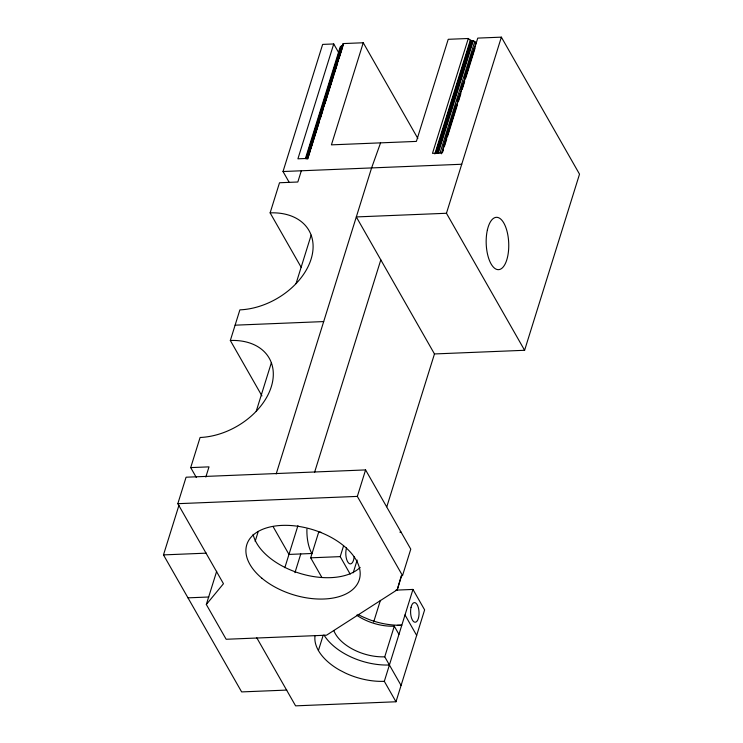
<?xml version="1.0" encoding="UTF-8"?>
<svg xmlns="http://www.w3.org/2000/svg" width="743" height="743" viewBox="0 0 743 743"><rect width="100%" height="100%" fill="white"/><g stroke="black" fill="none" stroke-linecap="round" stroke-linejoin="round"><path stroke-width="1.11" d="M343.127 45.351L343.173 43.577L363.253 42.76L417.845 138.467M397.245 589.766L401.341 575.667L402.52 575.621L410.777 549.142L365.584 469.92L186.075 477.21L177.818 503.689L223.467 583.719L206.322 604.496L226.151 639.268L326.539 635.191L397.245 589.766L401.573 575.881M286.798 690.08L241.633 691.909L163.479 554.9L178.952 505.296M196.366 477.535L190.7 467.607L200.09 437.488A62.18 43.196 -29.7 0 0 271.306 386.713A62.18 43.196 -29.7 0 0 230.33 340.489L239.887 309.859A62.18 43.196 -29.7 0 0 311.103 259.084A62.18 43.196 -29.7 0 0 270.127 212.869L279.517 182.75L297.822 182.007L301.324 170.779M289.25 182.444L283.018 171.522L322.648 44.404L333.728 43.958L338.901 53.022M333.728 43.958L297.915 158.816L307.361 158.435L343.173 43.577M205.82 477.071L209.006 466.864L190.7 467.607M305.457 158.435L340.229 46.893L342.894 45.574L307.778 158.231M305.902 158.826L341.028 46.168M306.357 158.788L341.483 46.131M306.775 158.705L341.901 46.047M307.156 158.584L342.282 45.927M307.491 158.426L342.616 45.769M307.658 159.104L310.072 151.377M310.76 149.167L319.026 122.66M320.4 118.248L322.806 110.512M324.877 103.89L333.83 75.173M334.517 72.963L337.619 63.025M338.994 58.604L342.783 46.456M363.253 42.76L331.415 144.857L416.386 141.402L448.224 39.305L468.294 38.497L470.328 40.187L474.805 41.432L475.901 43.354L441.472 153.801M256.233 411.26L271.353 362.77M296.03 283.64L311.15 235.141M206.322 604.496L216.668 571.311M255.165 541.35L258.267 531.394M276.182 473.941L371.593 167.927L380.574 142.86M284.829 567.698L297.943 525.635M314.521 472.483L380.806 259.874M294.943 572.686L300.776 553.944M468.294 38.497L432.482 153.355L441.936 152.965L477.749 38.107L501.367 37.15L579.521 174.168L524.604 350.287L434.469 353.947L356.315 216.928L446.45 213.269L524.604 350.287M434.859 153.94L470.328 40.187M435.667 153.039L470.793 40.382M436.16 153.197L471.285 40.549M436.652 153.327L471.777 40.67M321.793 577.302L310.685 557.826L318.636 532.294L320.911 532.211M437.153 153.411L472.279 40.754M437.646 153.448L472.762 40.8M438.119 153.457L473.235 40.8M440.023 152.974L474.805 41.432M446.181 136.851L448.586 129.115M449.97 124.694L453.063 114.756M453.759 112.546L456.165 104.819M457.196 101.503L458.236 98.187M460.985 89.355L462.713 83.838M464.774 77.207L467.189 69.48M467.876 67.269L472.353 52.911M443.144 147.281L453.128 115.249M453.824 113.038L456.23 105.311M457.604 100.89L460.019 93.163M461.05 89.847L463.808 81.015M464.839 77.699L467.254 69.972M467.941 67.762L471.034 57.824M471.731 55.614L474.136 47.877L474.991 48.369L465.694 78.182M442.624 152.185L443.311 149.975M444.342 146.659L446.757 138.932M447.444 136.721L457.428 104.689M458.459 101.382L460.874 93.646M462.248 89.234L464.663 81.498M402.52 575.621L357.337 496.398L365.584 469.92M446.45 213.269L501.367 37.15M350.204 574.153L340.21 556.628L343.526 545.984M318.413 650.524L323.168 635.274M353.194 572.816L357.179 560.055M386.815 506.754L434.469 353.947M373.645 622.04L380.397 600.381M401.071 685.436L384.744 656.812L394.292 626.182A39.277 22.652 17.3 0 1 356.612 615.158M256.781 637.8L295.593 705.85L395.982 701.773L384.317 681.322L412.959 589.431L395.926 590.128M395.982 701.773L424.624 609.882L412.959 589.431M475.102 44.078L475.901 43.354M283.018 171.522L461.728 164.259M235.104 325.174L323.688 321.58M177.818 503.689L357.337 496.398M399.864 532.137L401.044 532.09M163.479 554.9L206.322 553.154M312.134 553.489L288.971 554.427L273.015 526.462M310.685 557.826L340.21 556.628M187.979 597.846L208.82 597M397.282 625.355L401.824 625.169A52.363 30.203 17.3 0 1 369.206 619.578L362.955 616.941A52.363 30.203 17.3 0 1 357.996 614.424M270.127 212.869L301.156 267.276M405.009 614.963L416.665 635.414M394.292 626.182L398.954 634.355M230.33 340.489L261.935 395.898M360.179 567.429A58.911 33.974 17.3 0 1 299.828 573.355A58.911 33.974 17.3 0 1 253.122 534.347M384.317 681.322A52.363 30.203 17.3 0 1 345.439 673.093L339.532 670.047A52.363 30.203 17.3 0 1 315.023 635.85M389.406 664.985A52.363 30.203 17.3 0 1 324.004 635.042M354.17 556.823A9.817 4.217 87.7 0 1 348.356 562.795A9.817 4.217 87.7 0 1 346.517 547.953M384.744 656.812A39.277 22.652 17.3 0 1 333.793 630.491M311.828 553.442A26.181 11.256 87.7 0 1 306.924 529.062M261.973 578.286A58.911 33.974 17.3 0 0 357.977 582.902A58.911 33.974 17.3 0 0 289.157 525.431A58.911 33.974 17.3 0 0 261.973 578.286M411.037 607.337A9.817 4.217 87.7 0 0 415.049 622.235A9.817 4.217 87.7 0 0 418.365 607.7A9.817 4.217 87.7 0 0 411.037 607.337M487.38 229.931A26.181 11.256 87.7 0 0 498.098 269.653A26.181 11.256 87.7 0 0 506.921 230.887A26.181 11.256 87.7 0 0 487.38 229.931"/></g></svg>
